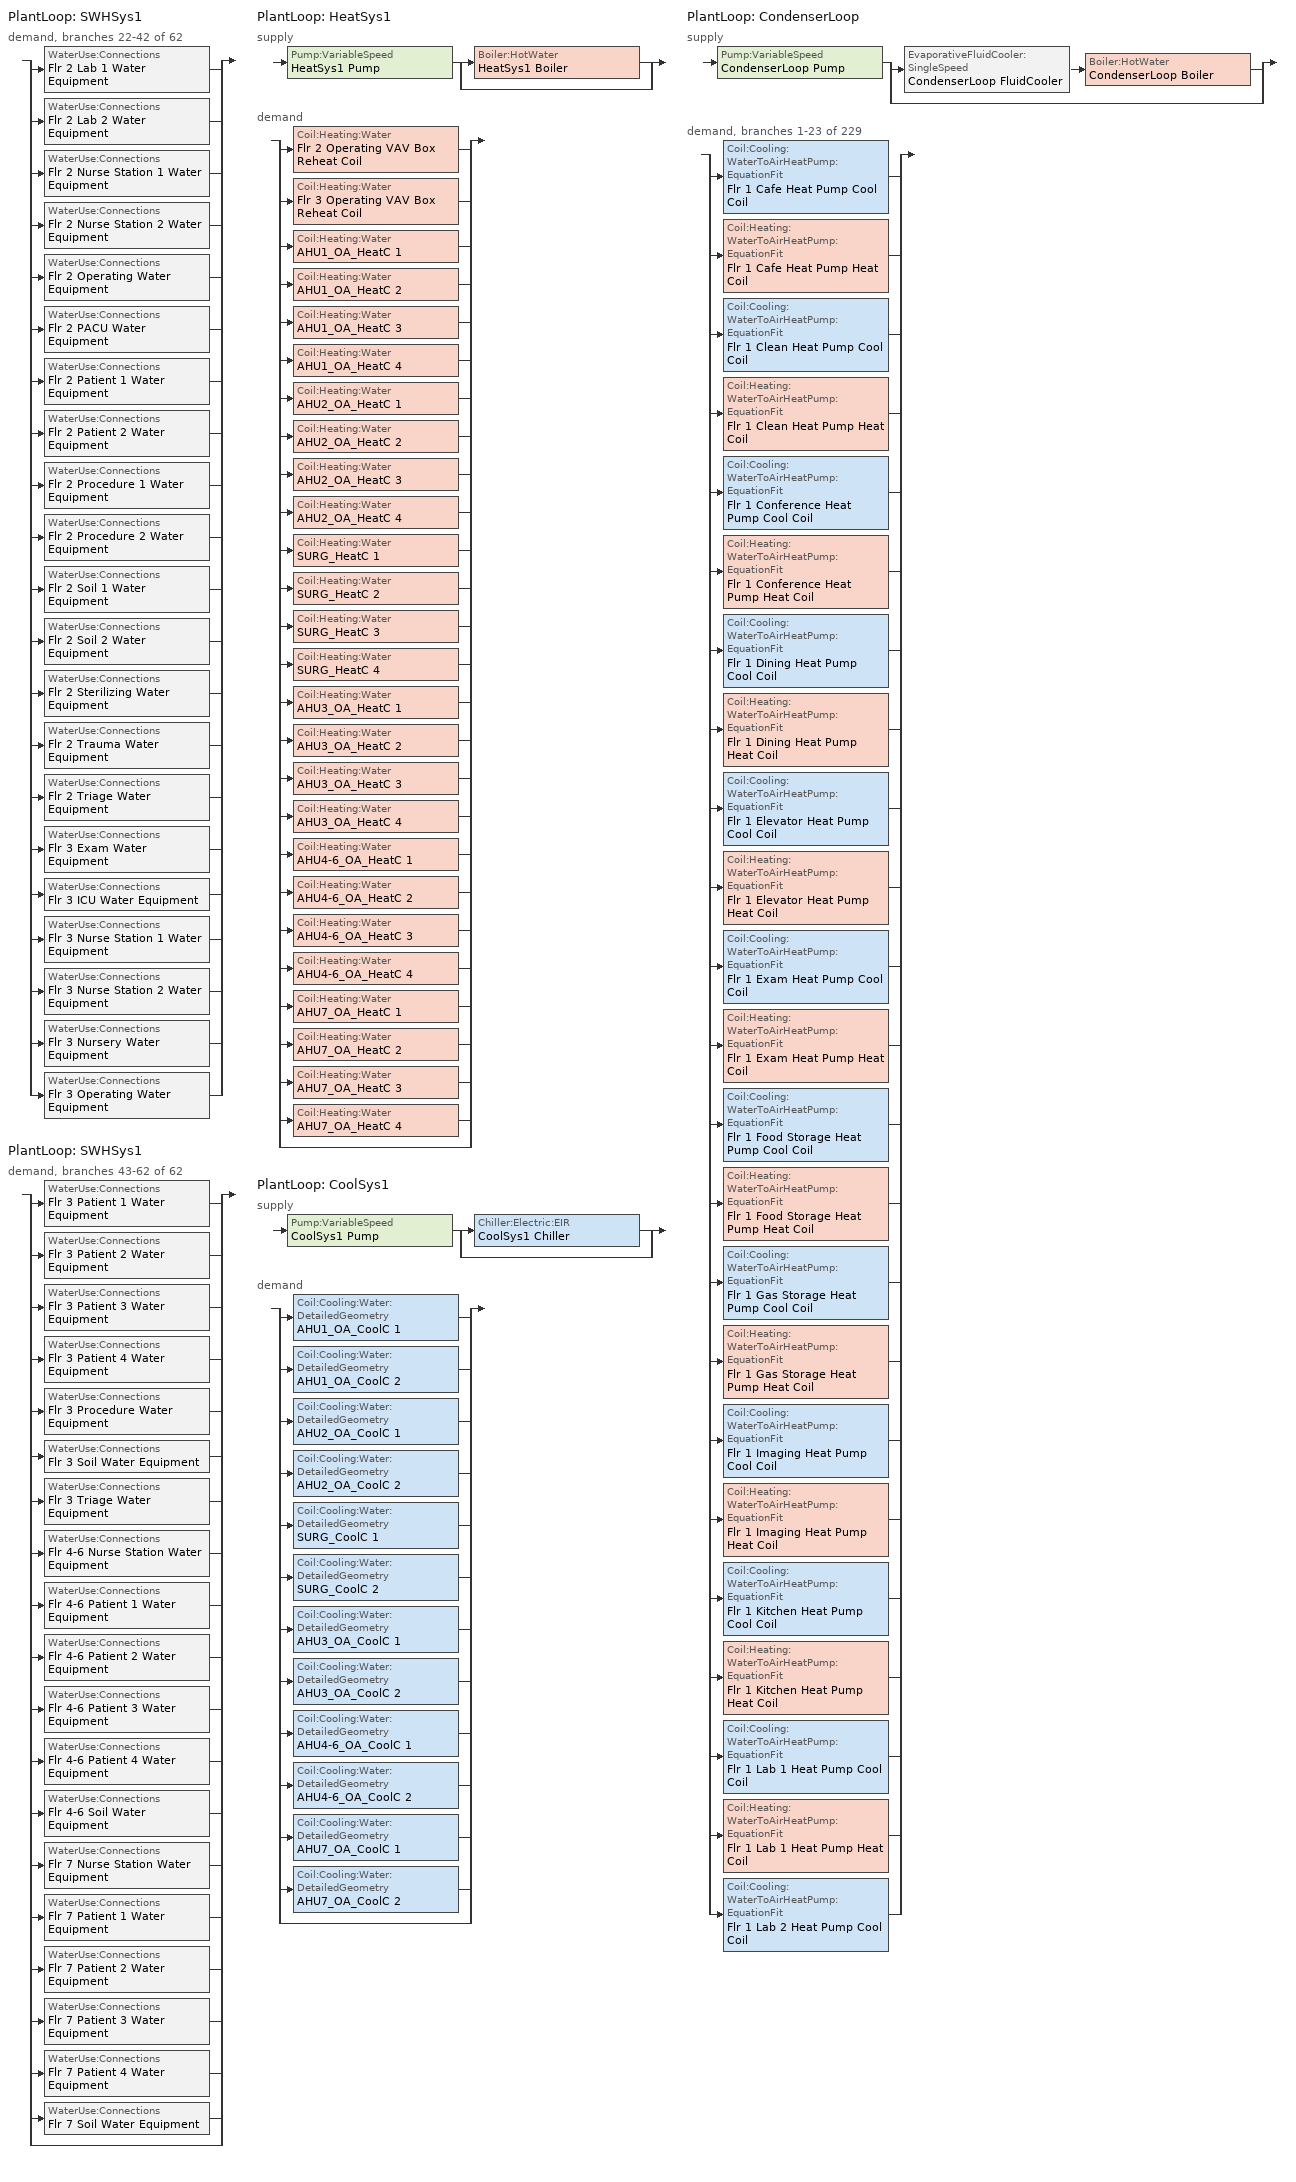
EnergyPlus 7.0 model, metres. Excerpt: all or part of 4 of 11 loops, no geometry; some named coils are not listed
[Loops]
PlantLoop 'SWHSys1'
 demand, branches 22-42 of 62: split
  | WaterUse:Connections 'Flr 2 Lab 1 Water Equipment'
  | WaterUse:Connections 'Flr 2 Lab 2 Water Equipment'
  | WaterUse:Connections 'Flr 2 Nurse Station 1 Water Equipment'
  | WaterUse:Connections 'Flr 2 Nurse Station 2 Water Equipment'
  | WaterUse:Connections 'Flr 2 Operating Water Equipment'
  | WaterUse:Connections 'Flr 2 PACU Water Equipment'
  | WaterUse:Connections 'Flr 2 Patient 1 Water Equipment'
  | WaterUse:Connections 'Flr 2 Patient 2 Water Equipment'
  | WaterUse:Connections 'Flr 2 Procedure 1 Water Equipment'
  | WaterUse:Connections 'Flr 2 Procedure 2 Water Equipment'
  | WaterUse:Connections 'Flr 2 Soil 1 Water Equipment'
  | WaterUse:Connections 'Flr 2 Soil 2 Water Equipment'
  | WaterUse:Connections 'Flr 2 Sterilizing Water Equipment'
  | WaterUse:Connections 'Flr 2 Trauma Water Equipment'
  | WaterUse:Connections 'Flr 2 Triage Water Equipment'
  | WaterUse:Connections 'Flr 3 Exam Water Equipment'
  | WaterUse:Connections 'Flr 3 ICU Water Equipment'
  | WaterUse:Connections 'Flr 3 Nurse Station 1 Water Equipment'
  | WaterUse:Connections 'Flr 3 Nurse Station 2 Water Equipment'
  | WaterUse:Connections 'Flr 3 Nursery Water Equipment'
  | WaterUse:Connections 'Flr 3 Operating Water Equipment'
PlantLoop 'SWHSys1'
 demand, branches 43-62 of 62: split
  | WaterUse:Connections 'Flr 3 Patient 1 Water Equipment'
  | WaterUse:Connections 'Flr 3 Patient 2 Water Equipment'
  | WaterUse:Connections 'Flr 3 Patient 3 Water Equipment'
  | WaterUse:Connections 'Flr 3 Patient 4 Water Equipment'
  | WaterUse:Connections 'Flr 3 Procedure Water Equipment'
  | WaterUse:Connections 'Flr 3 Soil Water Equipment'
  | WaterUse:Connections 'Flr 3 Triage Water Equipment'
  | WaterUse:Connections 'Flr 4-6 Nurse Station Water Equipment'
  | WaterUse:Connections 'Flr 4-6 Patient 1 Water Equipment'
  | WaterUse:Connections 'Flr 4-6 Patient 2 Water Equipment'
  | WaterUse:Connections 'Flr 4-6 Patient 3 Water Equipment'
  | WaterUse:Connections 'Flr 4-6 Patient 4 Water Equipment'
  | WaterUse:Connections 'Flr 4-6 Soil Water Equipment'
  | WaterUse:Connections 'Flr 7 Nurse Station Water Equipment'
  | WaterUse:Connections 'Flr 7 Patient 1 Water Equipment'
  | WaterUse:Connections 'Flr 7 Patient 2 Water Equipment'
  | WaterUse:Connections 'Flr 7 Patient 3 Water Equipment'
  | WaterUse:Connections 'Flr 7 Patient 4 Water Equipment'
  | WaterUse:Connections 'Flr 7 Soil Water Equipment'
  | bypass
PlantLoop 'HeatSys1'
 supply: Pump:VariableSpeed 'HeatSys1 Pump' > split
  | Boiler:HotWater 'HeatSys1 Boiler'
  | bypass
 demand: split
  | Coil:Heating:Water 'Flr 2 Operating VAV Box Reheat Coil'
  | Coil:Heating:Water 'Flr 3 Operating VAV Box Reheat Coil'
  | Coil:Heating:Water 'AHU1_OA_HeatC 1'
  | Coil:Heating:Water 'AHU1_OA_HeatC 2'
  | Coil:Heating:Water 'AHU1_OA_HeatC 3'
  | Coil:Heating:Water 'AHU1_OA_HeatC 4'
  | Coil:Heating:Water 'AHU2_OA_HeatC 1'
  | Coil:Heating:Water 'AHU2_OA_HeatC 2'
  | Coil:Heating:Water 'AHU2_OA_HeatC 3'
  | Coil:Heating:Water 'AHU2_OA_HeatC 4'
  | Coil:Heating:Water 'SURG_HeatC 1'
  | Coil:Heating:Water 'SURG_HeatC 2'
  | Coil:Heating:Water 'SURG_HeatC 3'
  | Coil:Heating:Water 'SURG_HeatC 4'
  | Coil:Heating:Water 'AHU3_OA_HeatC 1'
  | Coil:Heating:Water 'AHU3_OA_HeatC 2'
  | Coil:Heating:Water 'AHU3_OA_HeatC 3'
  | Coil:Heating:Water 'AHU3_OA_HeatC 4'
  | Coil:Heating:Water 'AHU4-6_OA_HeatC 1'
  | Coil:Heating:Water 'AHU4-6_OA_HeatC 2'
  | Coil:Heating:Water 'AHU4-6_OA_HeatC 3'
  | Coil:Heating:Water 'AHU4-6_OA_HeatC 4'
  | Coil:Heating:Water 'AHU7_OA_HeatC 1'
  | Coil:Heating:Water 'AHU7_OA_HeatC 2'
  | Coil:Heating:Water 'AHU7_OA_HeatC 3'
  | Coil:Heating:Water 'AHU7_OA_HeatC 4'
  | bypass
PlantLoop 'CoolSys1'
 supply: Pump:VariableSpeed 'CoolSys1 Pump' > split
  | Chiller:Electric:EIR 'CoolSys1 Chiller'
  | bypass
 demand: split
  | Coil:Cooling:Water:DetailedGeometry 'AHU1_OA_CoolC 1'
  | Coil:Cooling:Water:DetailedGeometry 'AHU1_OA_CoolC 2'
  | Coil:Cooling:Water:DetailedGeometry 'AHU2_OA_CoolC 1'
  | Coil:Cooling:Water:DetailedGeometry 'AHU2_OA_CoolC 2'
  | Coil:Cooling:Water:DetailedGeometry 'SURG_CoolC 1'
  | Coil:Cooling:Water:DetailedGeometry 'SURG_CoolC 2'
  | Coil:Cooling:Water:DetailedGeometry 'AHU3_OA_CoolC 1'
  | Coil:Cooling:Water:DetailedGeometry 'AHU3_OA_CoolC 2'
  | Coil:Cooling:Water:DetailedGeometry 'AHU4-6_OA_CoolC 1'
  | Coil:Cooling:Water:DetailedGeometry 'AHU4-6_OA_CoolC 2'
  | Coil:Cooling:Water:DetailedGeometry 'AHU7_OA_CoolC 1'
  | Coil:Cooling:Water:DetailedGeometry 'AHU7_OA_CoolC 2'
  | bypass
PlantLoop 'CondenserLoop'
 supply: Pump:VariableSpeed 'CondenserLoop Pump' > split
  | EvaporativeFluidCooler:SingleSpeed 'CondenserLoop FluidCooler' > Boiler:HotWater 'CondenserLoop Boiler'
  | bypass
 demand, branches 1-23 of 229: split
  | Coil:Cooling:WaterToAirHeatPump:EquationFit 'Flr 1 Cafe Heat Pump Cool Coil'
  | Coil:Heating:WaterToAirHeatPump:EquationFit 'Flr 1 Cafe Heat Pump Heat Coil'
  | Coil:Cooling:WaterToAirHeatPump:EquationFit 'Flr 1 Clean Heat Pump Cool Coil'
  | Coil:Heating:WaterToAirHeatPump:EquationFit 'Flr 1 Clean Heat Pump Heat Coil'
  | Coil:Cooling:WaterToAirHeatPump:EquationFit 'Flr 1 Conference Heat Pump Cool Coil'
  | Coil:Heating:WaterToAirHeatPump:EquationFit 'Flr 1 Conference Heat Pump Heat Coil'
  | Coil:Cooling:WaterToAirHeatPump:EquationFit 'Flr 1 Dining Heat Pump Cool Coil'
  | Coil:Heating:WaterToAirHeatPump:EquationFit 'Flr 1 Dining Heat Pump Heat Coil'
  | Coil:Cooling:WaterToAirHeatPump:EquationFit 'Flr 1 Elevator Heat Pump Cool Coil'
  | Coil:Heating:WaterToAirHeatPump:EquationFit 'Flr 1 Elevator Heat Pump Heat Coil'
  | Coil:Cooling:WaterToAirHeatPump:EquationFit 'Flr 1 Exam Heat Pump Cool Coil'
  | Coil:Heating:WaterToAirHeatPump:EquationFit 'Flr 1 Exam Heat Pump Heat Coil'
  | Coil:Cooling:WaterToAirHeatPump:EquationFit 'Flr 1 Food Storage Heat Pump Cool Coil'
  | Coil:Heating:WaterToAirHeatPump:EquationFit 'Flr 1 Food Storage Heat Pump Heat Coil'
  | Coil:Cooling:WaterToAirHeatPump:EquationFit 'Flr 1 Gas Storage Heat Pump Cool Coil'
  | Coil:Heating:WaterToAirHeatPump:EquationFit 'Flr 1 Gas Storage Heat Pump Heat Coil'
  | Coil:Cooling:WaterToAirHeatPump:EquationFit 'Flr 1 Imaging Heat Pump Cool Coil'
  | Coil:Heating:WaterToAirHeatPump:EquationFit 'Flr 1 Imaging Heat Pump Heat Coil'
  | Coil:Cooling:WaterToAirHeatPump:EquationFit 'Flr 1 Kitchen Heat Pump Cool Coil'
  | Coil:Heating:WaterToAirHeatPump:EquationFit 'Flr 1 Kitchen Heat Pump Heat Coil'
  | Coil:Cooling:WaterToAirHeatPump:EquationFit 'Flr 1 Lab 1 Heat Pump Cool Coil'
  | Coil:Heating:WaterToAirHeatPump:EquationFit 'Flr 1 Lab 1 Heat Pump Heat Coil'
  | Coil:Cooling:WaterToAirHeatPump:EquationFit 'Flr 1 Lab 2 Heat Pump Cool Coil'
[ZoneHVAC:WaterToAirHeatPump] Availability Schedule=ALWAYS_ON; Supply Air Flow Rate During Cooling Operation {m3/s}=AUTOSIZE; Supply Air Flow Rate During Heating Operation {m3/s}=AUTOSIZE; Outdoor Air Flow Rate During Cooling Operation {m3/s}=0; Outdoor Air Flow Rate During Heating Operation {m3/s}=0; Maximum Cycling Rate {cycles/hr}=2.5; Heat Pump Time Constant {s}=60; Fraction of On-Cycle Power Use=0.01; Heat Pump Fan Delay Time {s}=60; Maximum Supply Air Temperature from Supplemental Heater {C}=AUTOSIZE; Maximum Outdoor Dry-Bulb Temperature for Supplemental Heater Operation {C}=20; Fan Placement=BlowThrough
Name | Supply Air Flow Rate When No Cooling or Heating is Needed {m3/s} | Supply Air Fan | Heating Coil | Cooling Coil | Supplemental Heating Coil | Supply Air Fan Operating Mode Schedule
Flr 1 Cafe Heat Pump | 0 | Flr 1 Cafe Heat Pump Fan | Flr 1 Cafe Heat Pump Heat Coil | Flr 1 Cafe Heat Pump Cool Coil | Flr 1 Cafe Heat Pump Sup Heat Coil
Flr 1 Clean Heat Pump | AUTOSIZE | Flr 1 Clean Heat Pump Fan | Flr 1 Clean Heat Pump Heat Coil | Flr 1 Clean Heat Pump Cool Coil | Flr 1 Clean Heat Pump Sup Heat Coil | Always_On
Flr 1 Conference Heat Pump | 0 | Flr 1 Conference Heat Pump Fan | Flr 1 Conference Heat Pump Heat Coil | Flr 1 Conference Heat Pump Cool Coil | Flr 1 Conference Heat Pump Sup Heat Coil
Flr 1 Dining Heat Pump | 0 | Flr 1 Dining Heat Pump Fan | Flr 1 Dining Heat Pump Heat Coil | Flr 1 Dining Heat Pump Cool Coil | Flr 1 Dining Heat Pump Sup Heat Coil
Flr 1 Elevator Heat Pump | 0 | Flr 1 Elevator Heat Pump Fan | Flr 1 Elevator Heat Pump Heat Coil | Flr 1 Elevator Heat Pump Cool Coil | Flr 1 Elevator Heat Pump Sup Heat Coil
Flr 1 Exam Heat Pump | AUTOSIZE | Flr 1 Exam Heat Pump Fan | Flr 1 Exam Heat Pump Heat Coil | Flr 1 Exam Heat Pump Cool Coil | Flr 1 Exam Heat Pump Sup Heat Coil | Always_On
Flr 1 Food Storage Heat Pump | AUTOSIZE | Flr 1 Food Storage Heat Pump Fan | Flr 1 Food Storage Heat Pump Heat Coil | Flr 1 Food Storage Heat Pump Cool Coil | Flr 1 Food Storage Heat Pump Sup Heat Coil | Always_On
Flr 1 Gas Storage Heat Pump | AUTOSIZE | Flr 1 Gas Storage Heat Pump Fan | Flr 1 Gas Storage Heat Pump Heat Coil | Flr 1 Gas Storage Heat Pump Cool Coil | Flr 1 Gas Storage Heat Pump Sup Heat Coil | Always_On
Flr 1 Imaging Heat Pump | AUTOSIZE | Flr 1 Imaging Heat Pump Fan | Flr 1 Imaging Heat Pump Heat Coil | Flr 1 Imaging Heat Pump Cool Coil | Flr 1 Imaging Heat Pump Sup Heat Coil | Always_On
Flr 1 Kitchen Heat Pump | AUTOSIZE | Flr 1 Kitchen Heat Pump Fan | Flr 1 Kitchen Heat Pump Heat Coil | Flr 1 Kitchen Heat Pump Cool Coil | Flr 1 Kitchen Heat Pump Sup Heat Coil | Always_On
Flr 1 Lab 1 Heat Pump | AUTOSIZE | Flr 1 Lab 1 Heat Pump Fan | Flr 1 Lab 1 Heat Pump Heat Coil | Flr 1 Lab 1 Heat Pump Cool Coil | Flr 1 Lab 1 Heat Pump Sup Heat Coil | Always_On
Flr 1 Lab 2 Heat Pump | AUTOSIZE | Flr 1 Lab 2 Heat Pump Fan | Flr 1 Lab 2 Heat Pump Heat Coil | Flr 1 Lab 2 Heat Pump Cool Coil | Flr 1 Lab 2 Heat Pump Sup Heat Coil | Always_On
[Fan:OnOff] Availability Schedule=Always_On; Fan Efficiency=0.55; Pressure Rise {Pa}=74; Maximum Flow Rate {m3/s}=AUTOSIZE; Motor Efficiency=0.9; Motor In Airstream Fraction=1
Flr 1 Cafe Heat Pump Fan; Flr 1 Clean Heat Pump Fan; Flr 1 Conference Heat Pump Fan; Flr 1 Dining Heat Pump Fan; Flr 1 Elevator Heat Pump Fan; Flr 1 Exam Heat Pump Fan; Flr 1 Food Storage Heat Pump Fan; Flr 1 Gas Storage Heat Pump Fan; Flr 1 Imaging Heat Pump Fan; Flr 1 Kitchen Heat Pump Fan; Flr 1 Lab 1 Heat Pump Fan; Flr 1 Lab 2 Heat Pump Fan
[Coil:Heating:WaterToAirHeatPump:EquationFit] Rated Air Flow Rate {m3/s}=AUTOSIZE; Rated Water Flow Rate {m3/s}=AUTOSIZE; Rated Heating Capacity {W}=AUTOSIZE; Rated Heating Coefficient of Performance=5; Heating Capacity Coefficient 1=-1.36131; Heating Capacity Coefficient 2=-2.4718; Heating Capacity Coefficient 3=4.17316; Heating Capacity Coefficient 4=0.640757; Heating Capacity Coefficient 5=0; Heating Power Consumption Coefficient 1=-2.17694; Heating Power Consumption Coefficient 2=0.832114; Heating Power Consumption Coefficient 3=1.57074; Heating Power Consumption Coefficient 4=0.690794; Heating Power Consumption Coefficient 5=0
Flr 1 Cafe Heat Pump Heat Coil; Flr 1 Clean Heat Pump Heat Coil; Flr 1 Conference Heat Pump Heat Coil; Flr 1 Dining Heat Pump Heat Coil; Flr 1 Elevator Heat Pump Heat Coil; Flr 1 Exam Heat Pump Heat Coil; Flr 1 Food Storage Heat Pump Heat Coil; Flr 1 Gas Storage Heat Pump Heat Coil; Flr 1 Imaging Heat Pump Heat Coil; Flr 1 Kitchen Heat Pump Heat Coil; Flr 1 Lab 1 Heat Pump Heat Coil
[Coil:Cooling:WaterToAirHeatPump:EquationFit] Rated Air Flow Rate {m3/s}=AUTOSIZE; Rated Water Flow Rate {m3/s}=AUTOSIZE; Rated Total Cooling Capacity {W}=AUTOSIZE; Rated Sensible Cooling Capacity {W}=AUTOSIZE; Rated Cooling Coefficient of Performance=4.5; Total Cooling Capacity Coefficient 1=-9.14907; Total Cooling Capacity Coefficient 2=10.8781; Total Cooling Capacity Coefficient 3=-1.71878; Total Cooling Capacity Coefficient 4=0.746415; Total Cooling Capacity Coefficient 5=0; Sensible Cooling Capacity Coefficient 1=-5.46269; Sensible Cooling Capacity Coefficient 2=17.9597; Sensible Cooling Capacity Coefficient 3=-11.8782; Sensible Cooling Capacity Coefficient 4=-0.980163; Sensible Cooling Capacity Coefficient 5=0.767286; Sensible Cooling Capacity Coefficient 6=0; Cooling Power Consumption Coefficient 1=-3.20541; Cooling Power Consumption Coefficient 2=-0.976409; Cooling Power Consumption Coefficient 3=3.97893; Cooling Power Consumption Coefficient 4=0.938182; Cooling Power Consumption Coefficient 5=0; Nominal Time for Condensate Removal to Begin {s}=0; Ratio of Initial Moisture Evaporation Rate and Steady State Latent Capacity=0
Flr 1 Cafe Heat Pump Cool Coil; Flr 1 Clean Heat Pump Cool Coil; Flr 1 Conference Heat Pump Cool Coil; Flr 1 Dining Heat Pump Cool Coil; Flr 1 Elevator Heat Pump Cool Coil; Flr 1 Exam Heat Pump Cool Coil; Flr 1 Food Storage Heat Pump Cool Coil; Flr 1 Gas Storage Heat Pump Cool Coil; Flr 1 Imaging Heat Pump Cool Coil; Flr 1 Kitchen Heat Pump Cool Coil; Flr 1 Lab 1 Heat Pump Cool Coil; Flr 1 Lab 2 Heat Pump Cool Coil
[Coil:Heating:Electric] Availability Schedule=ALWAYS_ON; Efficiency=1; Nominal Capacity {W}=AUTOSIZE
Flr 1 Cafe Heat Pump Sup Heat Coil; Flr 1 Clean Heat Pump Sup Heat Coil; Flr 1 Conference Heat Pump Sup Heat Coil; Flr 1 Dining Heat Pump Sup Heat Coil; Flr 1 Elevator Heat Pump Sup Heat Coil; Flr 1 Exam Heat Pump Sup Heat Coil; Flr 1 Food Storage Heat Pump Sup Heat Coil; Flr 1 Gas Storage Heat Pump Sup Heat Coil; Flr 1 Imaging Heat Pump Sup Heat Coil; Flr 1 Kitchen Heat Pump Sup Heat Coil; Flr 1 Lab 1 Heat Pump Sup Heat Coil
[WaterUse:Connections]
Name | Water Use Equipment 1
Flr 2 Lab 1 Water Equipment | Flr 2 Lab 1 Water Equipment
Flr 2 Lab 2 Water Equipment | Flr 2 Lab 2 Water Equipment
Flr 2 Nurse Station 1 Water Equipment | Flr 2 Nurse Station 1 Water Equipment
Flr 2 Nurse Station 2 Water Equipment | Flr 2 Nurse Station 2 Water Equipment
Flr 2 Operating Water Equipment | Flr 2 Operating Water Equipment
Flr 2 PACU Water Equipment | Flr 2 PACU Water Equipment
Flr 2 Patient 1 Water Equipment | Flr 2 Patient 1 Water Equipment
Flr 2 Patient 2 Water Equipment | Flr 2 Patient 2 Water Equipment
Flr 2 Procedure 1 Water Equipment | Flr 2 Procedure 1 Water Equipment
Flr 2 Procedure 2 Water Equipment | Flr 2 Procedure 2 Water Equipment
Flr 2 Soil 1 Water Equipment | Flr 2 Soil 1 Water Equipment
Flr 2 Soil 2 Water Equipment | Flr 2 Soil 2 Water Equipment
Flr 2 Sterilizing Water Equipment | Flr 2 Sterilizing Water Equipment
Flr 2 Trauma Water Equipment | Flr 2 Trauma Water Equipment
Flr 2 Triage Water Equipment | Flr 2 Triage Water Equipment
Flr 3 Exam Water Equipment | Flr 3 Exam Water Equipment
Flr 3 ICU Water Equipment | Flr 3 ICU Water Equipment
Flr 3 Nurse Station 1 Water Equipment | Flr 3 Nurse Station 1 Water Equipment
Flr 3 Nurse Station 2 Water Equipment | Flr 3 Nurse Station 2 Water Equipment
Flr 3 Nursery Water Equipment | Flr 3 Nursery Water Equipment
Flr 3 Operating Water Equipment | Flr 3 Operating Water Equipment
Flr 3 Patient 1 Water Equipment | Flr 3 Patient 1 Water Equipment
Flr 3 Patient 2 Water Equipment | Flr 3 Patient 2 Water Equipment
Flr 3 Patient 3 Water Equipment | Flr 3 Patient 3 Water Equipment
Flr 3 Patient 4 Water Equipment | Flr 3 Patient 4 Water Equipment
Flr 3 Procedure Water Equipment | Flr 3 Procedure Water Equipment
Flr 3 Soil Water Equipment | Flr 3 Soil Water Equipment
Flr 3 Triage Water Equipment | Flr 3 Triage Water Equipment
Flr 4-6 Nurse Station Water Equipment | Flr 4-6 Nurse Station Water Equipment
Flr 4-6 Patient 1 Water Equipment | Flr 4-6 Patient 1 Water Equipment
Flr 4-6 Patient 2 Water Equipment | Flr 4-6 Patient 2 Water Equipment
Flr 4-6 Patient 3 Water Equipment | Flr 4-6 Patient 3 Water Equipment
Flr 4-6 Patient 4 Water Equipment | Flr 4-6 Patient 4 Water Equipment
Flr 4-6 Soil Water Equipment | Flr 4-6 Soil Water Equipment
Flr 7 Nurse Station Water Equipment | Flr 7 Nurse Station Water Equipment
Flr 7 Patient 1 Water Equipment | Flr 7 Patient 1 Water Equipment
Flr 7 Patient 2 Water Equipment | Flr 7 Patient 2 Water Equipment
Flr 7 Patient 3 Water Equipment | Flr 7 Patient 3 Water Equipment
Flr 7 Patient 4 Water Equipment | Flr 7 Patient 4 Water Equipment
Flr 7 Soil Water Equipment | Flr 7 Soil Water Equipment
[WaterUse:Equipment]
Name | Peak Flow Rate {m3/s} | Flow Rate Fraction Schedule | Target Temperature Schedule | Hot Water Supply Temperature Schedule Name  {C} | Zone | Sensible Fraction Schedule | Latent Fraction Schedule
Flr 2 Lab 1 Water Equipment | 9.08187e-06 | 24_7_OCC_SCH | Flr 2 Lab 1 Water Equipment Temp Sched | Flr 2 Lab 1 Water Equipment Hot Supply Temp Sched | Flr 2 Lab 1 | Flr 2 Lab 1 Water Equipment Sensible fract sched | Flr 2 Lab 1 Water Equipment Latent fract sched
Flr 2 Lab 2 Water Equipment | 1.35431e-05 | 24_7_OCC_SCH | Flr 2 Lab 2 Water Equipment Temp Sched | Flr 2 Lab 2 Water Equipment Hot Supply Temp Sched | Flr 2 Lab 2 | Flr 2 Lab 2 Water Equipment Sensible fract sched | Flr 2 Lab 2 Water Equipment Latent fract sched
Flr 2 Nurse Station 1 Water Equipment | 1.28774e-06 | 24_7_OCC_SCH | Flr 2 Nurse Station 1 Water Equipment Temp Sched | Flr 2 Nurse Station 1 Water Equipment Hot Supply Temp Sched | Flr 2 Nurse Station 1 | Flr 2 Nurse Station 1 Water Equipment Sensible fract sched | Flr 2 Nurse Station 1 Water Equipment Latent fract sched
Flr 2 Nurse Station 2 Water Equipment | 3.99299e-06 | 24_7_OCC_SCH | Flr 2 Nurse Station 2 Water Equipment Temp Sched | Flr 2 Nurse Station 2 Water Equipment Hot Supply Temp Sched | Flr 2 Nurse Station 2 | Flr 2 Nurse Station 2 Water Equipment Sensible fract sched | Flr 2 Nurse Station 2 Water Equipment Latent fract sched
Flr 2 Operating Water Equipment | 0.000128353 | 24_7_OCC_SCH | Flr 2 Operating Water Equipment Temp Sched | Flr 2 Operating Water Equipment Hot Supply Temp Sched | Flr 2 Operating | Flr 2 Operating Water Equipment Sensible fract sched | Flr 2 Operating Water Equipment Latent fract sched
Flr 2 PACU Water Equipment | 8.06894e-06 | 24_7_OCC_SCH | Flr 2 PACU Water Equipment Temp Sched | Flr 2 PACU Water Equipment Hot Supply Temp Sched | Flr 2 PACU | Flr 2 PACU Water Equipment Sensible fract sched | Flr 2 PACU Water Equipment Latent fract sched
Flr 2 Patient 1 Water Equipment | 1.93478e-05 | PATIENT_SWH_SCH | Flr 2 Patient 1 Water Equipment Temp Sched | Flr 2 Patient 1 Water Equipment Hot Supply Temp Sched | Flr 2 Patient 1 | Flr 2 Patient 1 Water Equipment Sensible fract sched | Flr 2 Patient 1 Water Equipment Latent fract sched
Flr 2 Patient 2 Water Equipment | 1.93478e-05 | PATIENT_SWH_SCH | Flr 2 Patient 2 Water Equipment Temp Sched | Flr 2 Patient 2 Water Equipment Hot Supply Temp Sched | Flr 2 Patient 2 | Flr 2 Patient 2 Water Equipment Sensible fract sched | Flr 2 Patient 2 Water Equipment Latent fract sched
Flr 2 Procedure 1 Water Equipment | 1.00379e-05 | OFFICE_OCC_SCH | Flr 2 Procedure 1 Water Equipment Temp Sched | Flr 2 Procedure 1 Water Equipment Hot Supply Temp Sched | Flr 2 Procedure 1 | Flr 2 Procedure 1 Water Equipment Sensible fract sched | Flr 2 Procedure 1 Water Equipment Latent fract sched
Flr 2 Procedure 2 Water Equipment | 5.41725e-06 | OFFICE_OCC_SCH | Flr 2 Procedure 2 Water Equipment Temp Sched | Flr 2 Procedure 2 Water Equipment Hot Supply Temp Sched | Flr 2 Procedure 2 | Flr 2 Procedure 2 Water Equipment Sensible fract sched | Flr 2 Procedure 2 Water Equipment Latent fract sched
Flr 2 Soil 1 Water Equipment | 1.92392e-06 | 24_7_OCC_SCH | Flr 2 Soil 1 Water Equipment Temp Sched | Flr 2 Soil 1 Water Equipment Hot Supply Temp Sched | Flr 2 Soil 1 | Flr 2 Soil 1 Water Equipment Sensible fract sched | Flr 2 Soil 1 Water Equipment Latent fract sched
Flr 2 Soil 2 Water Equipment | 1.27465e-06 | 24_7_OCC_SCH | Flr 2 Soil 2 Water Equipment Temp Sched | Flr 2 Soil 2 Water Equipment Hot Supply Temp Sched | Flr 2 Soil 2 | Flr 2 Soil 2 Water Equipment Sensible fract sched | Flr 2 Soil 2 Water Equipment Latent fract sched
Flr 2 Sterilizing Water Equipment | 0 | 24_7_OCC_SCH | Flr 2 Sterilizing Water Equipment Temp Sched | Flr 2 Sterilizing Water Equipment Hot Supply Temp Sched | Flr 2 Sterilizing | Flr 2 Sterilizing Water Equipment Sensible fract sched | Flr 2 Sterilizing Water Equipment Latent fract sched
Flr 2 Trauma Water Equipment | 1.78451e-05 | 24_7_OCC_SCH | Flr 2 Trauma Water Equipment Temp Sched | Flr 2 Trauma Water Equipment Hot Supply Temp Sched | Flr 2 Trauma | Flr 2 Trauma Water Equipment Sensible fract sched | Flr 2 Trauma Water Equipment Latent fract sched
Flr 2 Triage Water Equipment | 3.48537e-06 | 24_7_OCC_SCH | Flr 2 Triage Water Equipment Temp Sched | Flr 2 Triage Water Equipment Hot Supply Temp Sched | Flr 2 Triage | Flr 2 Triage Water Equipment Sensible fract sched | Flr 2 Triage Water Equipment Latent fract sched
Flr 3 Exam Water Equipment | 5.3793e-06 | OFFICE_OCC_SCH | Flr 3 Exam Water Equipment Temp Sched | Flr 3 Exam Water Equipment Hot Supply Temp Sched | Flr 3 Exam | Flr 3 Exam Water Equipment Sensible fract sched | Flr 3 Exam Water Equipment Latent fract sched
Flr 3 ICU Water Equipment | 4.1839e-06 | 24_7_OCC_SCH | Flr 3 ICU Water Equipment Temp Sched | Flr 3 ICU Water Equipment Hot Supply Temp Sched | Flr 3 ICU | Flr 3 ICU Water Equipment Sensible fract sched | Flr 3 ICU Water Equipment Latent fract sched
Flr 3 Nurse Station 1 Water Equipment | 3.00273e-06 | 24_7_OCC_SCH | Flr 3 Nurse Station 1 Water Equipment Temp Sched | Flr 3 Nurse Station 1 Water Equipment Hot Supply Temp Sched | Flr 3 Nurse Station 1 | Flr 3 Nurse Station 1 Water Equipment Sensible fract sched | Flr 3 Nurse Station 1 Water Equipment Latent fract sched
Flr 3 Nurse Station 2 Water Equipment | 2.3958e-06 | 24_7_OCC_SCH | Flr 3 Nurse Station 2 Water Equipment Temp Sched | Flr 3 Nurse Station 2 Water Equipment Hot Supply Temp Sched | Flr 3 Nurse Station 2 | Flr 3 Nurse Station 2 Water Equipment Sensible fract sched | Flr 3 Nurse Station 2 Water Equipment Latent fract sched
Flr 3 Nursery Water Equipment | 1.97241e-06 | 24_7_OCC_SCH | Flr 3 Nursery Water Equipment Temp Sched | Flr 3 Nursery Water Equipment Hot Supply Temp Sched | Flr 3 Nursery | Flr 3 Nursery Water Equipment Sensible fract sched | Flr 3 Nursery Water Equipment Latent fract sched
Flr 3 Operating Water Equipment | 1.19862e-05 | 24_7_OCC_SCH | Flr 3 Operating Water Equipment Temp Sched | Flr 3 Operating Water Equipment Hot Supply Temp Sched | Flr 3 Operating | Flr 3 Operating Water Equipment Sensible fract sched | Flr 3 Operating Water Equipment Latent fract sched
Flr 3 Patient 1 Water Equipment | 1.93478e-05 | PATIENT_SWH_SCH | Flr 3 Patient 1 Water Equipment Temp Sched | Flr 3 Patient 1 Water Equipment Hot Supply Temp Sched | Flr 3 Patient 1 | Flr 3 Patient 1 Water Equipment Sensible fract sched | Flr 3 Patient 1 Water Equipment Latent fract sched
Flr 3 Patient 2 Water Equipment | 1.93478e-05 | PATIENT_SWH_SCH | Flr 3 Patient 2 Water Equipment Temp Sched | Flr 3 Patient 2 Water Equipment Hot Supply Temp Sched | Flr 3 Patient 2 | Flr 3 Patient 2 Water Equipment Sensible fract sched | Flr 3 Patient 2 Water Equipment Latent fract sched
Flr 3 Patient 3 Water Equipment | 1.93478e-05 | PATIENT_SWH_SCH | Flr 3 Patient 3 Water Equipment Temp Sched | Flr 3 Patient 3 Water Equipment Hot Supply Temp Sched | Flr 3 Patient 3 | Flr 3 Patient 3 Water Equipment Sensible fract sched | Flr 3 Patient 3 Water Equipment Latent fract sched
Flr 3 Patient 4 Water Equipment | 1.93478e-05 | PATIENT_SWH_SCH | Flr 3 Patient 4 Water Equipment Temp Sched | Flr 3 Patient 4 Water Equipment Hot Supply Temp Sched | Flr 3 Patient 4 | Flr 3 Patient 4 Water Equipment Sensible fract sched | Flr 3 Patient 4 Water Equipment Latent fract sched
Flr 3 Procedure Water Equipment | 2.86796e-06 | OFFICE_OCC_SCH | Flr 3 Procedure Water Equipment Temp Sched | Flr 3 Procedure Water Equipment Hot Supply Temp Sched | Flr 3 Procedure | Flr 3 Procedure Water Equipment Sensible fract sched | Flr 3 Procedure Water Equipment Latent fract sched
Flr 3 Soil Water Equipment | 3.98327e-06 | 24_7_OCC_SCH | Flr 3 Soil Water Equipment Temp Sched | Flr 3 Soil Water Equipment Hot Supply Temp Sched | Flr 3 Soil | Flr 3 Soil Water Equipment Sensible fract sched | Flr 3 Soil Water Equipment Latent fract sched
Flr 3 Triage Water Equipment | 5.97491e-06 | 24_7_OCC_SCH | Flr 3 Triage Water Equipment Temp Sched | Flr 3 Triage Water Equipment Hot Supply Temp Sched | Flr 3 Triage | Flr 3 Triage Water Equipment Sensible fract sched | Flr 3 Triage Water Equipment Latent fract sched
Flr 4-6 Nurse Station Water Equipment | 3.00273e-06 | 24_7_OCC_SCH | Flr 4-6 Nurse Station Water Equipment Temp Sched | Flr 4-6 Nurse Station Water Equipment Hot Supply Temp Sched | Flr 4-6 Nurse Station | Flr 4-6 Nurse Station Water Equipment Sensible fract sched | Flr 4-6 Nurse Station Water Equipment Latent fract sched
Flr 4-6 Patient 1 Water Equipment | 1.93478e-05 | PATIENT_SWH_SCH | Flr 4-6 Patient 1 Water Equipment Temp Sched | Flr 4-6 Patient 1 Water Equipment Hot Supply Temp Sched | Flr 4-6 Patient 1 | Flr 4-6 Patient 1 Water Equipment Sensible fract sched | Flr 4-6 Patient 1 Water Equipment Latent fract sched
Flr 4-6 Patient 2 Water Equipment | 1.93478e-05 | PATIENT_SWH_SCH | Flr 4-6 Patient 2 Water Equipment Temp Sched | Flr 4-6 Patient 2 Water Equipment Hot Supply Temp Sched | Flr 4-6 Patient 2 | Flr 4-6 Patient 2 Water Equipment Sensible fract sched | Flr 4-6 Patient 2 Water Equipment Latent fract sched
Flr 4-6 Patient 3 Water Equipment | 1.93478e-05 | PATIENT_SWH_SCH | Flr 4-6 Patient 3 Water Equipment Temp Sched | Flr 4-6 Patient 3 Water Equipment Hot Supply Temp Sched | Flr 4-6 Patient 3 | Flr 4-6 Patient 3 Water Equipment Sensible fract sched | Flr 4-6 Patient 3 Water Equipment Latent fract sched
Flr 4-6 Patient 4 Water Equipment | 1.93478e-05 | PATIENT_SWH_SCH | Flr 4-6 Patient 4 Water Equipment Temp Sched | Flr 4-6 Patient 4 Water Equipment Hot Supply Temp Sched | Flr 4-6 Patient 4 | Flr 4-6 Patient 4 Water Equipment Sensible fract sched | Flr 4-6 Patient 4 Water Equipment Latent fract sched
Flr 4-6 Soil Water Equipment | 3.98327e-06 | 24_7_OCC_SCH | Flr 4-6 Soil Water Equipment Temp Sched | Flr 4-6 Soil Water Equipment Hot Supply Temp Sched | Flr 4-6 Soil | Flr 4-6 Soil Water Equipment Sensible fract sched | Flr 4-6 Soil Water Equipment Latent fract sched
Flr 7 Nurse Station Water Equipment | 3.00273e-06 | 24_7_OCC_SCH | Flr 7 Nurse Station Water Equipment Temp Sched | Flr 7 Nurse Station Water Equipment Hot Supply Temp Sched | Flr 7 Nurse Station | Flr 7 Nurse Station Water Equipment Sensible fract sched | Flr 7 Nurse Station Water Equipment Latent fract sched
Flr 7 Patient 1 Water Equipment | 1.93478e-05 | PATIENT_SWH_SCH | Flr 7 Patient 1 Water Equipment Temp Sched | Flr 7 Patient 1 Water Equipment Hot Supply Temp Sched | Flr 7 Patient 1 | Flr 7 Patient 1 Water Equipment Sensible fract sched | Flr 7 Patient 1 Water Equipment Latent fract sched
Flr 7 Patient 2 Water Equipment | 1.93478e-05 | PATIENT_SWH_SCH | Flr 7 Patient 2 Water Equipment Temp Sched | Flr 7 Patient 2 Water Equipment Hot Supply Temp Sched | Flr 7 Patient 2 | Flr 7 Patient 2 Water Equipment Sensible fract sched | Flr 7 Patient 2 Water Equipment Latent fract sched
Flr 7 Patient 3 Water Equipment | 1.93478e-05 | PATIENT_SWH_SCH | Flr 7 Patient 3 Water Equipment Temp Sched | Flr 7 Patient 3 Water Equipment Hot Supply Temp Sched | Flr 7 Patient 3 | Flr 7 Patient 3 Water Equipment Sensible fract sched | Flr 7 Patient 3 Water Equipment Latent fract sched
Flr 7 Patient 4 Water Equipment | 1.93478e-05 | PATIENT_SWH_SCH | Flr 7 Patient 4 Water Equipment Temp Sched | Flr 7 Patient 4 Water Equipment Hot Supply Temp Sched | Flr 7 Patient 4 | Flr 7 Patient 4 Water Equipment Sensible fract sched | Flr 7 Patient 4 Water Equipment Latent fract sched
Flr 7 Soil Water Equipment | 3.98327e-06 | 24_7_OCC_SCH | Flr 7 Soil Water Equipment Temp Sched | Flr 7 Soil Water Equipment Hot Supply Temp Sched | Flr 7 Soil | Flr 7 Soil Water Equipment Sensible fract sched | Flr 7 Soil Water Equipment Latent fract sched
[Coil:Heating:Water] Availability Schedule=ALWAYS_ON; U-Factor Times Area Value {W/K}=AUTOSIZE; Maximum Water Flow Rate {m3/s}=AUTOSIZE; Coil Peformance input method=UFactorTimesAreaAndDesignWaterFlowRate; Nominal Capacity=AUTOSIZE; Design Inlet Water Temperature=82.2; Design Inlet Air Temperature=16.6; Design Outlet Water Temperature=71.1; Design Outlet Air Temperature=32.2; Rated Ratio for Air and Water Convection=1
Flr 2 Operating VAV Box Reheat Coil; Flr 3 Operating VAV Box Reheat Coil
[SetpointManager:Scheduled]
Name | Control Variable {TEMP} | Schedule | Setpoint Node | Control Variable {Temperature | Others} | Setpoint Node or NodeList | Control Variable
CoolSys1 Loop Setpoint Manager | Temperature | CW-Loop-Temp-Schedule | CoolSys1 Supply Outlet Node
CoolSys1 Chiller Setpoint Manager |  | CW-Loop-Temp-Schedule |  | Temperature | CoolSys1 Supply Equipment Outlet Node
CondenserLoop Loop Setpoint Manager | Temperature | CondenserLoop Supply Outlet Setpoint Sched | CondenserLoop Supply Outlet Node
CondenserLoop Boiler Setpoint |  | CondenserLoop Boiler Setpoint Schedule |  |  | CondenserLoop Supply Equipment Outlet Node | Temperature
CondenserLoop Evaporative Fluid Cooler Setpoint |  | CondenserLoop Evaporative Fluid Cooler Setpoint Schedule |  |  | CondenserLoop FluidCooler-CondenserLoop BoilerNode | Temperature
[PlantLoop] Fluid Type {WATER}=Water; Maximum Loop Flow Rate {m3/s}=AUTOSIZE; Minimum Loop Flow Rate {m3/s}=0; Loop Volume {m3}=AUTOSIZE; Load Distribution Scheme {OPTIMAL | SEQUENTIAL}=Optimal
Name | Loop Equipment Operation Scheme | Maximum Loop Temperature {C} | Minimum Loop Temperature {C}
HeatSys1 | HeatSys1 Loop Operation Scheme List | 100 | 10
CoolSys1 | CoolSys1 Loop Operation Scheme List | 98 | 1
CondenserLoop | CondenserLoop Loop Operation Scheme List | 80 | 1
[Sizing:Plant]
Name | Loop Type {COOLING | HEATING} | Design Loop Exit Temperature {C} | Design Loop Temperature Difference {C} | Loop Type
HeatSys1 | Heating | 65 | 5
CoolSys1 | Cooling | 6.67 | 6.67
CondenserLoop |  | 30 | 5 | CONDENSER
[PlantEquipmentOperationSchemes]
Name | Control Scheme 1 Object Type {*******} | Control Scheme 1 | Control Scheme 1 Schedule
HeatSys1 Loop Operation Scheme List | PlantEquipmentOperation:HeatingLoad | HeatSys1 Operation Scheme | PlantOnSched
CoolSys1 Loop Operation Scheme List | PlantEquipmentOperation:CoolingLoad | CoolSys1 Operation Scheme | PlantOnSched
CondenserLoop Loop Operation Scheme List | PlantEquipmentOperation:ComponentSetpoint | CondenserLoop Operation Scheme | CondenserLoop Setpoint Based Control Schedule
[PlantEquipmentOperation:HeatingLoad]
HeatSys1 Operation Scheme: Load Range 1 Lower Limit {W}=0; Load Range 1 Upper Limit {W}=1000000000000000; Priority Control 1 Equipment List=HeatSys1 Equipment List
[PlantEquipmentList]
HeatSys1 Equipment List: HeatSys1 Boiler
CoolSys1 Equipment List: CoolSys1 Chiller
CondenserLoop Cooling Equipment List: CondenserLoop FluidCooler
CondenserLoop Heating Equipment List: CondenserLoop Boiler
[SetpointManager:OutdoorAirReset]
HeatSys1 Loop Setpoint Manager: Control Variable=Temperature; Setpoint at Outdoor Low Temperature=60; Outdoor Low Temperature=-17.8; Setpoint at Outdoor High Temperature=54.4; Outdoor High Temperature=15.6; Setpoint Node=HeatSys1 Supply Outlet Node
[Pump:VariableSpeed] Rated Flow Rate {m3/s}=AUTOSIZE; Rated Power Consumption {W}=AUTOSIZE; Motor Efficiency=0.8; Fraction of Motor Inefficiencies to Fluid Stream=0; Coefficient 1 of the Part Load Performance Curve=0; Coefficient 2 of the Part Load Performance Curve=1; Coefficient 3 of the Part Load Performance Curve=0; Coefficient 4 of the Part Load Performance Curve=0; Minimum Flow Rate {m3/s}=0; Pump Control Type {Continuous | Intermittent}=Intermittent
Name | Rated Pump Head {Pa} [179352 Pa = 60 ft]
HeatSys1 Pump | 179344
CoolSys1 Pump | 149453
CondenserLoop Pump | 179352
[Boiler:HotWater] Fuel Type=NATURALGAS; Nominal Capacity {W}=AUTOSIZE; Nominal Thermal Efficiency=1; Efficiency Curve Temperature Evaluation Variable=LeavingBoiler; Design Water Flow Rate {m3/s}=AUTOSIZE; Minimum Part Load Ratio=0; Maximum Part Load Ratio=1.1; Optimum Part Load Ratio=1; Water Outlet Upper Temperature Limit {C}=95; Boiler Flow Mode { ConstantFlow | VariableFlow }=ConstantFlow; Parasitic Electric Load=0; Sizing Factor=0.6
Name | Normalized Boiler Efficiency Curve | Design Water Outlet Temperature {C}
HeatSys1 Boiler | HeatSys1 Boiler Condensing Boiler Curve | 60
CondenserLoop Boiler | CondenserLoop Boiler Condensing Boiler Curve | 20
[PlantEquipmentOperation:CoolingLoad]
CoolSys1 Operation Scheme: Load Range 1 Lower Limit {W}=0; Load Range 1 Upper Limit {W}=100000000000000; Priority Control 1 Equipment List=CoolSys1 Equipment List
[Chiller:Electric:EIR]
CoolSys1 Chiller: Reference Capacity {W}=AUTOSIZE; Reference COP { }=6.5; Reference Leaving Chilled Water Temperature {C}=6.67; Reference Entering Condenser Fluid Temperature {C}=29.4; Reference Chilled Water Flow Rate {m3/s}=AUTOSIZE; Reference Condenser Water Flow Rate {m3/s}=AUTOSIZE; Cooling Capacity Function of Temperature Curve=CoolSys1 Chiller ClgCapFuncTempCurve; Electric Input to Cooling Output Ratio Function of Temperature Curve=CoolSys1 Chiller EirFuncTempCurve; Electric Input to Cooling Output Ratio Function of Part Load Ratio Curve=CoolSys1 Chiller EirFuncPlrCurve; Minimum Part Load Ratio=0.15; Maximum Part Load Ratio=1; Optimum Part Load Ratio=1; Minimum Unloading Ratio=0.25; Condenser Type=WaterCooled; Condenser Fan Power Ratio {W/W}=0; Leaving Chilled Water Lower Temperature Limit {C}=2; Chiller Flow Mode=VariableFlow; Design Heat Recovery Water Flow Rate {m3/s}=0; Sizing Factor=1
[PlantEquipmentOperation:ComponentSetpoint]
CondenserLoop Operation Scheme: Equipment 1=CondenserLoop FluidCooler; Component 1 Flow Rate=AUTOSIZE; Operation 1 Type=Cooling; Equipment 2=CondenserLoop Boiler; Component 2 Flow Rate=AUTOSIZE; Operation 2 Type=Heating
[EvaporativeFluidCooler:SingleSpeed]
CondenserLoop FluidCooler: Design Air Flow Rate {m3/s}=AUTOSIZE; Fan Power at Design Air Flow Rate {W}=AUTOSIZE; Design Spray Water Flow Rate {W}=0.01; Performance Input Method=UFactorTimesAreaAndDesignWaterFlowRate; U-factor Times Area Value at Design Air Flow Rate {W/K}=AUTOSIZE; Design Water Flow Rate {m3/s}=AUTOSIZE; Capacity Control {FanCycling | FluidBypass}=FanCycling; Sizing Factor=1; Evaporation Loss Mode {LossFactor | SaturatedExit}=SaturatedExit; Evaporation Loss Factor=0.2; Drift Loss Percent=0.008; Blowdown Calculation Mode {ConcentrationRatio | ScheduledRate}=ConcentrationRatio; Blowdown Concentration Ratio=3
[Schedule:Compact]
Office_Occ_Sch: Fraction, Through: 12/31, For: SummerDesignDay, Until: 06:00, 0, Until: 22:00, 1, Until: 24:00, 0.05, For: WinterDesignDay, Until: 24:00, 0, For: Weekdays, Until: 05:00, 0, Until: 06:00, 0.1, Until: 07:00, 0.2, Until: 12:00, 0.95, Until: 13:00, 0.5, Until: 17:00, 0.95, Until: 19:00, 0.3, Until: 20:00, 0.1, Until: 24:00, 0.05, For: Saturday, Until: 06:00, 0, Until: 08:00, 0.1, Until: 12:00, 0.3, Until: 17:00, 0.1, Until: 24:00, 0, For: AllOtherDays, Until: 24:00, 0
24_7_Occ_Sch: Fraction, Through: 12/31, For: WinterDesignDay, Until: 24:00, 0, For: AllOtherDays, Until: 04:00, 0.4, Until: 06:00, 0.65, Until: 18:00, 0.9, Until: 22:00, 0.65, Until: 24:00, 0.4
Patient_SWH_Sch: Fraction, Through: 12/31, For: WinterDesignDay, Until: 24:00, 0, For: AllOtherDays, Until: 05:00, 0.0133, Until: 06:00, 0.0167, Until: 07:00, 0.02, Until: 09:00, 0.0267, Until: 11:00, 0.15, Until: 12:00, 0.0267, Until: 16:00, 0.0333, Until: 17:00, 0.15, Until: 18:00, 0.0533, Until: 19:00, 0.0467, Until: 20:00, 0.0333, Until: 21:00, 0.03, Until: 22:00, 0.0267, Until: 23:00, 0.0233, Until: 24:00, 0.02
Always_On; CondenserLoop Setpoint Based Control Schedule: Fraction, Through: 12/31, For: AllDays, Until: 24:00, 1
PlantOnSched: On/Off, Through: 12/31, For: AllDays, Until: 24:00, 1
CW-Loop-Temp-Schedule: Temperature, Through: 12/31, For: AllDays, Until: 24:00, 6.7
Flr 2 Lab 1 Water Equipment Latent fract sched; Flr 2 Lab 2 Water Equipment Latent fract sched; Flr 2 Nurse Station 1 Water Equipment Latent fract sched; Flr 2 Nurse Station 2 Water Equipment Latent fract sched; Flr 2 Operating Water Equipment Latent fract sched; Flr 2 PACU Water Equipment Latent fract sched; Flr 2 Patient 1 Water Equipment Latent fract sched; Flr 2 Patient 2 Water Equipment Latent fract sched; Flr 2 Procedure 1 Water Equipment Latent fract sched; Flr 2 Procedure 2 Water Equipment Latent fract sched; Flr 2 Soil 1 Water Equipment Latent fract sched; Flr 2 Soil 2 Water Equipment Latent fract sched; Flr 2 Sterilizing Water Equipment Latent fract sched; Flr 2 Trauma Water Equipment Latent fract sched; Flr 2 Triage Water Equipment Latent fract sched; Flr 3 Exam Water Equipment Latent fract sched; Flr 3 ICU Water Equipment Latent fract sched; Flr 3 Nurse Station 1 Water Equipment Latent fract sched; Flr 3 Nurse Station 2 Water Equipment Latent fract sched; Flr 3 Nursery Water Equipment Latent fract sched; Flr 3 Operating Water Equipment Latent fract sched; Flr 3 Patient 1 Water Equipment Latent fract sched; Flr 3 Patient 2 Water Equipment Latent fract sched; Flr 3 Patient 3 Water Equipment Latent fract sched; Flr 3 Patient 4 Water Equipment Latent fract sched; Flr 3 Procedure Water Equipment Latent fract sched; Flr 3 Soil Water Equipment Latent fract sched; Flr 3 Triage Water Equipment Latent fract sched; Flr 4-6 Nurse Station Water Equipment Latent fract sched; Flr 4-6 Patient 1 Water Equipment Latent fract sched; Flr 4-6 Patient 2 Water Equipment Latent fract sched; Flr 4-6 Patient 3 Water Equipment Latent fract sched; Flr 4-6 Patient 4 Water Equipment Latent fract sched; Flr 4-6 Soil Water Equipment Latent fract sched; Flr 7 Nurse Station Water Equipment Latent fract sched; Flr 7 Patient 1 Water Equipment Latent fract sched; Flr 7 Patient 2 Water Equipment Latent fract sched; Flr 7 Patient 3 Water Equipment Latent fract sched; Flr 7 Patient 4 Water Equipment Latent fract sched; Flr 7 Soil Water Equipment Latent fract sched: Through: 12/31, For: AllDays, Until: 24:00, 0.05
Flr 2 Lab 1 Water Equipment Sensible fract sched; Flr 2 Lab 2 Water Equipment Sensible fract sched; Flr 2 Nurse Station 1 Water Equipment Sensible fract sched; Flr 2 Nurse Station 2 Water Equipment Sensible fract sched; Flr 2 Operating Water Equipment Sensible fract sched; Flr 2 PACU Water Equipment Sensible fract sched; Flr 2 Patient 1 Water Equipment Sensible fract sched; Flr 2 Patient 2 Water Equipment Sensible fract sched; Flr 2 Procedure 1 Water Equipment Sensible fract sched; Flr 2 Procedure 2 Water Equipment Sensible fract sched; Flr 2 Soil 1 Water Equipment Sensible fract sched; Flr 2 Soil 2 Water Equipment Sensible fract sched; Flr 2 Sterilizing Water Equipment Sensible fract sched; Flr 2 Trauma Water Equipment Sensible fract sched; Flr 2 Triage Water Equipment Sensible fract sched; Flr 3 Exam Water Equipment Sensible fract sched; Flr 3 ICU Water Equipment Sensible fract sched; Flr 3 Nurse Station 1 Water Equipment Sensible fract sched; Flr 3 Nurse Station 2 Water Equipment Sensible fract sched; Flr 3 Nursery Water Equipment Sensible fract sched; Flr 3 Operating Water Equipment Sensible fract sched; Flr 3 Patient 1 Water Equipment Sensible fract sched; Flr 3 Patient 2 Water Equipment Sensible fract sched; Flr 3 Patient 3 Water Equipment Sensible fract sched; Flr 3 Patient 4 Water Equipment Sensible fract sched; Flr 3 Procedure Water Equipment Sensible fract sched; Flr 3 Soil Water Equipment Sensible fract sched; Flr 3 Triage Water Equipment Sensible fract sched; Flr 4-6 Nurse Station Water Equipment Sensible fract sched; Flr 4-6 Patient 1 Water Equipment Sensible fract sched; Flr 4-6 Patient 2 Water Equipment Sensible fract sched; Flr 4-6 Patient 3 Water Equipment Sensible fract sched; Flr 4-6 Patient 4 Water Equipment Sensible fract sched; Flr 4-6 Soil Water Equipment Sensible fract sched; Flr 7 Nurse Station Water Equipment Sensible fract sched; Flr 7 Patient 1 Water Equipment Sensible fract sched; Flr 7 Patient 2 Water Equipment Sensible fract sched; Flr 7 Patient 3 Water Equipment Sensible fract sched; Flr 7 Patient 4 Water Equipment Sensible fract sched; Flr 7 Soil Water Equipment Sensible fract sched: Through: 12/31, For: AllDays, Until: 24:00, 0.2
Flr 2 Lab 1 Water Equipment Temp Sched; Flr 2 Lab 2 Water Equipment Temp Sched; Flr 2 Nurse Station 1 Water Equipment Temp Sched; Flr 2 Nurse Station 2 Water Equipment Temp Sched; Flr 2 Operating Water Equipment Temp Sched; Flr 2 PACU Water Equipment Temp Sched; Flr 2 Procedure 1 Water Equipment Temp Sched; Flr 2 Procedure 2 Water Equipment Temp Sched; Flr 2 Soil 1 Water Equipment Temp Sched; Flr 2 Soil 2 Water Equipment Temp Sched; Flr 2 Sterilizing Water Equipment Temp Sched; Flr 2 Trauma Water Equipment Temp Sched; Flr 2 Triage Water Equipment Temp Sched; Flr 3 Exam Water Equipment Temp Sched; Flr 3 ICU Water Equipment Temp Sched; Flr 3 Nurse Station 1 Water Equipment Temp Sched; Flr 3 Nurse Station 2 Water Equipment Temp Sched; Flr 3 Nursery Water Equipment Temp Sched; Flr 3 Operating Water Equipment Temp Sched; Flr 3 Procedure Water Equipment Temp Sched; Flr 3 Soil Water Equipment Temp Sched; Flr 3 Triage Water Equipment Temp Sched; Flr 4-6 Nurse Station Water Equipment Temp Sched; Flr 4-6 Soil Water Equipment Temp Sched; Flr 7 Nurse Station Water Equipment Temp Sched; Flr 7 Soil Water Equipment Temp Sched: Through: 12/31, For: AllDays, Until: 24:00, 48.89
Flr 2 Lab 1 Water Equipment Hot Supply Temp Sched; Flr 2 Lab 2 Water Equipment Hot Supply Temp Sched; Flr 2 Nurse Station 1 Water Equipment Hot Supply Temp Sched; Flr 2 Nurse Station 2 Water Equipment Hot Supply Temp Sched; Flr 2 Operating Water Equipment Hot Supply Temp Sched; Flr 2 PACU Water Equipment Hot Supply Temp Sched; Flr 2 Patient 1 Water Equipment Hot Supply Temp Sched; Flr 2 Patient 2 Water Equipment Hot Supply Temp Sched; Flr 2 Procedure 1 Water Equipment Hot Supply Temp Sched; Flr 2 Procedure 2 Water Equipment Hot Supply Temp Sched; Flr 2 Soil 1 Water Equipment Hot Supply Temp Sched; Flr 2 Soil 2 Water Equipment Hot Supply Temp Sched; Flr 2 Sterilizing Water Equipment Hot Supply Temp Sched; Flr 2 Trauma Water Equipment Hot Supply Temp Sched; Flr 2 Triage Water Equipment Hot Supply Temp Sched; Flr 3 Exam Water Equipment Hot Supply Temp Sched; Flr 3 ICU Water Equipment Hot Supply Temp Sched; Flr 3 Nurse Station 1 Water Equipment Hot Supply Temp Sched; Flr 3 Nurse Station 2 Water Equipment Hot Supply Temp Sched; Flr 3 Nursery Water Equipment Hot Supply Temp Sched; Flr 3 Operating Water Equipment Hot Supply Temp Sched; Flr 3 Patient 1 Water Equipment Hot Supply Temp Sched; Flr 3 Patient 2 Water Equipment Hot Supply Temp Sched; Flr 3 Patient 3 Water Equipment Hot Supply Temp Sched; Flr 3 Patient 4 Water Equipment Hot Supply Temp Sched; Flr 3 Procedure Water Equipment Hot Supply Temp Sched; Flr 3 Soil Water Equipment Hot Supply Temp Sched; Flr 3 Triage Water Equipment Hot Supply Temp Sched; Flr 4-6 Nurse Station Water Equipment Hot Supply Temp Sched; Flr 4-6 Patient 1 Water Equipment Hot Supply Temp Sched; Flr 4-6 Patient 2 Water Equipment Hot Supply Temp Sched; Flr 4-6 Patient 3 Water Equipment Hot Supply Temp Sched; Flr 4-6 Patient 4 Water Equipment Hot Supply Temp Sched; Flr 4-6 Soil Water Equipment Hot Supply Temp Sched; Flr 7 Nurse Station Water Equipment Hot Supply Temp Sched; Flr 7 Patient 1 Water Equipment Hot Supply Temp Sched; Flr 7 Patient 2 Water Equipment Hot Supply Temp Sched; Flr 7 Patient 3 Water Equipment Hot Supply Temp Sched; Flr 7 Patient 4 Water Equipment Hot Supply Temp Sched; Flr 7 Soil Water Equipment Hot Supply Temp Sched: Through: 12/31, For: AllDays, Until: 24:00, 55
Flr 2 Patient 1 Water Equipment Temp Sched; Flr 2 Patient 2 Water Equipment Temp Sched; Flr 3 Patient 1 Water Equipment Temp Sched; Flr 3 Patient 2 Water Equipment Temp Sched; Flr 3 Patient 3 Water Equipment Temp Sched; Flr 3 Patient 4 Water Equipment Temp Sched; Flr 4-6 Patient 1 Water Equipment Temp Sched; Flr 4-6 Patient 2 Water Equipment Temp Sched; Flr 4-6 Patient 3 Water Equipment Temp Sched; Flr 4-6 Patient 4 Water Equipment Temp Sched; Flr 7 Patient 1 Water Equipment Temp Sched; Flr 7 Patient 2 Water Equipment Temp Sched; Flr 7 Patient 3 Water Equipment Temp Sched; Flr 7 Patient 4 Water Equipment Temp Sched: Through: 12/31, For: AllDays, Until: 24:00, 43.33
CondenserLoop Supply Outlet Setpoint Sched; CondenserLoop Evaporative Fluid Cooler Setpoint Schedule: Through: 12/31, For: AllDays, Until: 24:00, 30
CondenserLoop Boiler Setpoint Schedule: Through: 12/31, For: AllDays, Until: 24:00, 20
[Curve:Cubic] Coefficient1 Const=0.9667; Coefficient2 x=-0.1667; Coefficient3 x**2=0; Coefficient4 x**3=0; Minimum Value of x=0.1; Maximum Value of x=1
HeatSys1 Boiler Condensing Boiler Curve; CondenserLoop Boiler Condensing Boiler Curve
[Curve:Biquadratic] Minimum Value of x=0; Maximum Value of x=20; Minimum Value of y=0; Maximum Value of y=50
Name | Coefficient1 Const | Coefficient2 x | Coefficient3 x**2 | Coefficient4 y | Coefficient5 y**2 | Coefficient6 x*y
CoolSys1 Chiller ClgCapFuncTempCurve | 1.07E+00 | 4.29E-02 | 4.17E-04 | -0.0081 | -4.02e-05 | -0.000386
CoolSys1 Chiller EirFuncTempCurve | 4.68E-01 | -0.0138 | 6.98E-04 | 1.09E-02 | 4.62E-04 | -0.000682
[Curve:Quadratic]
CoolSys1 Chiller EirFuncPlrCurve: Coefficient1 Const=1.41E-01; Coefficient2 x=6.55E-01; Coefficient3 x**2=2.03E-01; Minimum Value of x=0; Maximum Value of x=1.2
